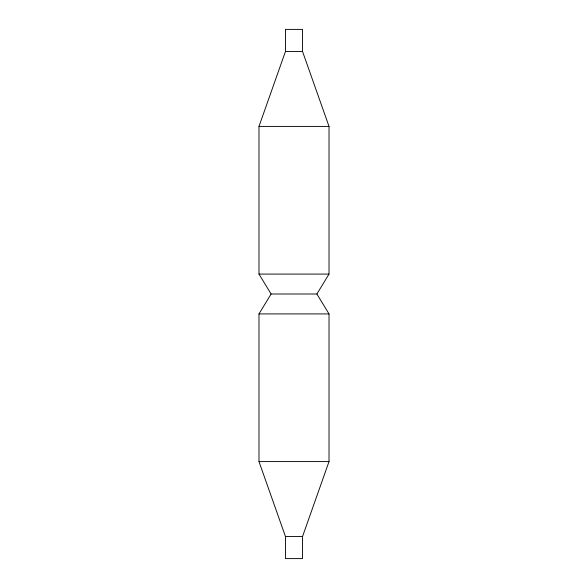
<?xml version="1.0" encoding="UTF-8"?>
<svg xmlns="http://www.w3.org/2000/svg" width="588" height="588" viewBox="0 0 588 588"><rect width="100%" height="100%" fill="white"/><g stroke="black" fill="none" stroke-linecap="round" stroke-linejoin="round"><path stroke-width="0.88" d="M271.105 294L258.985 274.082L258.985 126.413L285.467 51.45L285.467 29.4L302.533 29.4L302.533 51.45L329.015 126.413L329.015 274.082L316.895 294L271.105 294L258.985 313.918L258.985 461.587L285.467 536.55L285.467 558.6L302.533 558.6L302.533 536.55L329.015 461.587L329.015 313.918L316.895 294M285.467 51.45L302.533 51.45M258.985 126.413L329.015 126.413M258.985 274.082L329.015 274.082M258.985 313.918L329.015 313.918M258.985 461.587L329.015 461.587M285.467 536.55L302.533 536.55"/></g></svg>
